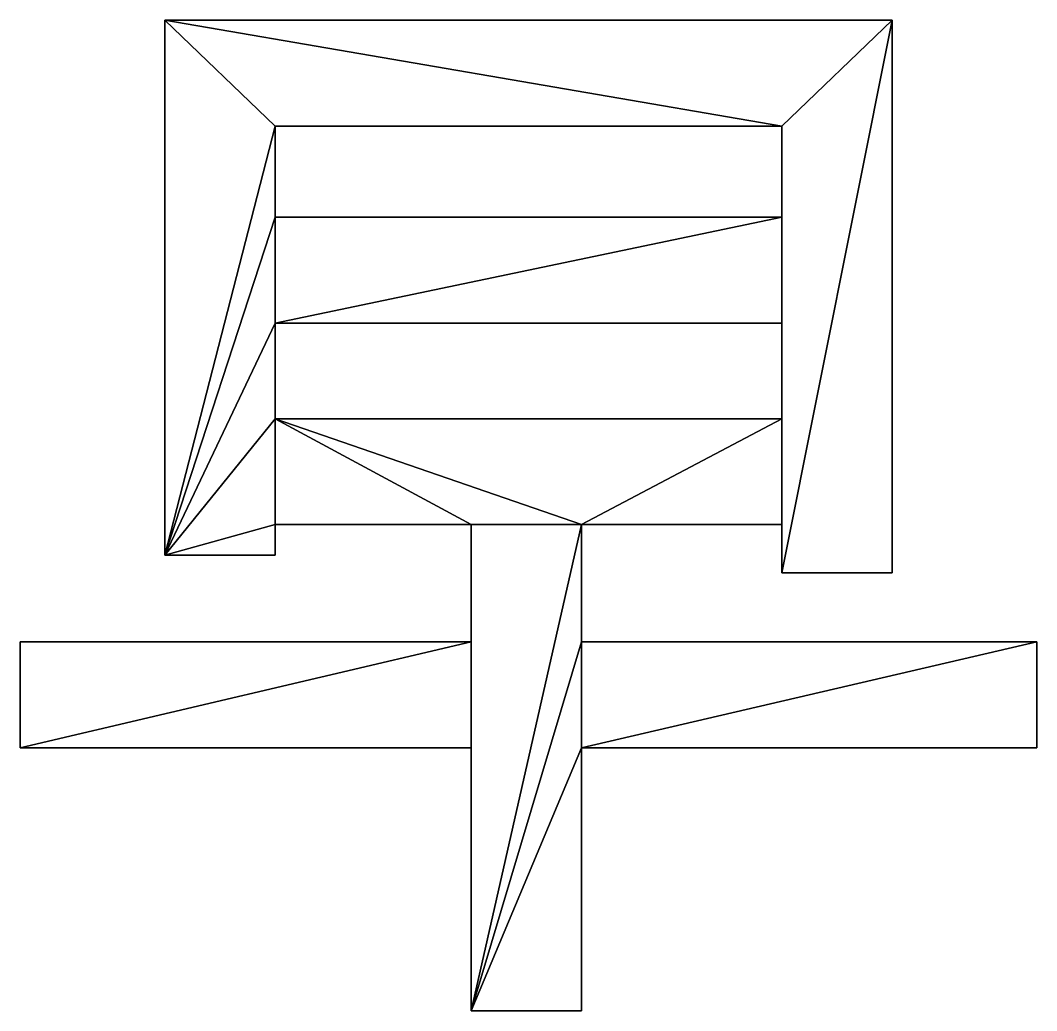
# Model space of a CAD drawing. Header units: metres. Extents: x -19.4 to 19.7, y -3.2 to 3.9.
# Drawn here: x 12.51 to 19.7, y -3.24 to 3.76 of the extents above; entities that cross this region are included whole.
import ezdxf

# ---------------------------------------------------------------- set-up
doc = ezdxf.new("R2010")
doc.units = ezdxf.units.M

msp = doc.modelspace()

# ---------------------------------------------------------------- linework, layer by layer
at = {"layer": 'layer1', "color": 1}
for points in [[(13.53076, 3.76466, -2.20154), (17.89635, 3.01545, -2.20154), (18.67732, 3.76466, -2.20154)], [(14.31174, 3.01545, -2.20154), (17.89635, 3.01545, -2.20154), (13.53076, 3.76466, -2.20154)], [(13.53076, -0.01879, -2.20154), (14.31174, 3.01545, -2.20154), (13.53076, 3.76466, -2.20154)], [(18.67732, 3.76466, 1.03332), (17.89635, 3.01545, 1.03332), (13.53076, 3.76466, 1.03332)], [(13.53076, 3.76466, 1.03332), (17.89635, 3.01545, 1.03332), (14.31174, 3.01545, 1.03332)], [(13.53076, 3.76466, 1.03332), (14.31174, 3.01545, 1.03332), (13.53076, -0.01879, 1.03332)], [(13.53076, 3.76466, 1.03332), (13.53076, -0.01879, 1.03332), (13.53076, -0.01879, -2.20154), (13.53076, 3.76466, -2.20154)], [(18.67732, 3.76466, 1.03332), (13.53076, 3.76466, 1.03332), (13.53076, 3.76466, -2.20154), (18.67732, 3.76466, -2.20154)], [(17.89635, 3.01545, -2.20154), (17.89635, -0.14264, -2.20154), (18.67732, 3.76466, -2.20154)], [(18.67732, -0.14264, -2.20154), (18.67732, 3.76466, -2.20154), (17.89635, -0.14264, -2.20154)], [(18.67732, 3.76466, 1.03332), (17.89635, -0.14264, 1.03332), (17.89635, 3.01545, 1.03332)], [(17.89635, -0.14264, 1.03332), (18.67732, 3.76466, 1.03332), (18.67732, -0.14264, 1.03332)], [(18.67732, -0.14264, 1.03332), (18.67732, 3.76466, 1.03332), (18.67732, 3.76466, -2.20154), (18.67732, -0.14264, -2.20154)], [(14.31174, 2.37139, -2.20154), (14.31174, 3.01545, -2.20154), (13.53076, -0.01879, -2.20154)], [(13.53076, -0.01879, 1.03332), (14.31174, 3.01545, 1.03332), (14.31174, 2.37139, 1.03332)], [(14.31174, 3.01545, 1.03332), (17.89635, 3.01545, 1.03332), (17.89635, 3.01545, -2.20154), (14.31174, 3.01545, -2.20154)], [(14.31174, 2.37139, 1.03332), (14.31174, 3.01545, 1.03332), (14.31174, 3.01545, -2.20154), (14.31174, 2.37139, -2.20154)], [(17.89635, 0.19793, -2.20154), (17.89635, -0.14264, -2.20154), (17.89635, 3.01545, -2.20154)], [(17.89635, 0.94714, -2.20154), (17.89635, 0.19793, -2.20154), (17.89635, 3.01545, -2.20154)], [(17.89635, 3.01545, -2.20154), (17.89635, 2.37139, -2.20154), (17.89635, 1.62218, -2.20154)], [(17.89635, 0.94714, -2.20154), (17.89635, 3.01545, -2.20154), (17.89635, 1.62218, -2.20154)], [(17.89635, 3.01545, 1.03332), (17.89635, -0.14264, 1.03332), (17.89635, 0.19793, 1.03332)], [(17.89635, 3.01545, 1.03332), (17.89635, 0.19793, 1.03332), (17.89635, 0.94714, 1.03332)], [(17.89635, 1.62218, 1.03332), (17.89635, 2.37139, 1.03332), (17.89635, 3.01545, 1.03332)], [(17.89635, 1.62218, 1.03332), (17.89635, 3.01545, 1.03332), (17.89635, 0.94714, 1.03332)], [(17.89635, 3.01545, 1.03332), (17.89635, 2.37139, 1.03332), (17.89635, 2.37139, -2.20154), (17.89635, 3.01545, -2.20154)], [(14.31174, 1.62218, -2.20154), (14.31174, 2.37139, -2.20154), (13.53076, -0.01879, -2.20154)], [(13.53076, -0.01879, 1.03332), (14.31174, 2.37139, 1.03332), (14.31174, 1.62218, 1.03332)], [(17.89635, 2.37139, -2.20154), (14.31174, 2.37139, -2.20154), (14.31174, 1.62218, -2.20154)], [(17.89635, 1.62218, -2.20154), (17.89635, 2.37139, -2.20154), (14.31174, 1.62218, -2.20154)], [(14.31174, 1.62218, 1.03332), (14.31174, 2.37139, 1.03332), (17.89635, 2.37139, 1.03332)], [(14.31174, 1.62218, 1.03332), (17.89635, 2.37139, 1.03332), (17.89635, 1.62218, 1.03332)], [(17.89635, 2.37139, 1.03332), (14.31174, 2.37139, 1.03332), (14.31174, 2.37139, -2.20154), (17.89635, 2.37139, -2.20154)], [(14.31174, 1.62218, -2.20154), (13.53076, -0.01879, -2.20154), (14.31174, 0.94714, -2.20154)], [(14.31174, 0.94714, 1.03332), (13.53076, -0.01879, 1.03332), (14.31174, 1.62218, 1.03332)], [(14.31174, 1.62218, 1.03332), (17.89635, 1.62218, 1.03332), (17.89635, 1.62218, -2.20154), (14.31174, 1.62218, -2.20154)], [(14.31174, 0.94714, 1.03332), (14.31174, 1.62218, 1.03332), (14.31174, 1.62218, -2.20154), (14.31174, 0.94714, -2.20154)], [(17.89635, 1.62218, 1.03332), (17.89635, 0.94714, 1.03332), (17.89635, 0.94714, -2.20154), (17.89635, 1.62218, -2.20154)], [(14.31174, 0.94714, -2.20154), (13.53076, -0.01879, -2.20154), (14.31174, 0.19793, -2.20154)], [(14.31174, 0.19793, 1.03332), (13.53076, -0.01879, 1.03332), (14.31174, 0.94714, 1.03332)], [(15.69807, 0.19793, -2.20154), (14.31174, 0.94714, -2.20154), (14.31174, 0.19793, -2.20154)], [(16.47905, 0.19793, -2.20154), (14.31174, 0.94714, -2.20154), (15.69807, 0.19793, -2.20154)], [(14.31174, 0.94714, -2.20154), (16.47905, 0.19793, -2.20154), (17.89635, 0.94714, -2.20154)], [(14.31174, 0.19793, 1.03332), (14.31174, 0.94714, 1.03332), (15.69807, 0.19793, 1.03332)], [(15.69807, 0.19793, 1.03332), (14.31174, 0.94714, 1.03332), (16.47905, 0.19793, 1.03332)], [(17.89635, 0.94714, 1.03332), (16.47905, 0.19793, 1.03332), (14.31174, 0.94714, 1.03332)], [(17.89635, 0.94714, 1.03332), (14.31174, 0.94714, 1.03332), (14.31174, 0.94714, -2.20154), (17.89635, 0.94714, -2.20154)], [(16.47905, 0.19793, -2.20154), (17.89635, 0.19793, -2.20154), (17.89635, 0.94714, -2.20154)], [(17.89635, 0.94714, 1.03332), (17.89635, 0.19793, 1.03332), (16.47905, 0.19793, 1.03332)], [(14.31174, 0.19793, -2.20154), (13.53076, -0.01879, -2.20154), (14.31174, -0.01879, -2.20154)], [(14.31174, -0.01879, 1.03332), (13.53076, -0.01879, 1.03332), (14.31174, 0.19793, 1.03332)], [(14.31174, 0.19793, 1.03332), (15.69807, 0.19793, 1.03332), (15.69807, 0.19793, -2.20154), (14.31174, 0.19793, -2.20154)], [(14.31174, -0.01879, 1.03332), (14.31174, 0.19793, 1.03332), (14.31174, 0.19793, -2.20154), (14.31174, -0.01879, -2.20154)], [(15.69807, -3.23999, -2.20154), (16.47905, 0.19793, -2.20154), (15.69807, 0.19793, -2.20154)], [(16.47905, -0.63191, -2.20154), (16.47905, 0.19793, -2.20154), (15.69807, -3.23999, -2.20154)], [(15.69807, 0.19793, -2.20154), (15.69807, -0.63191, -2.20154), (15.69807, -1.38111, -2.20154)], [(15.69807, -3.23999, -2.20154), (15.69807, 0.19793, -2.20154), (15.69807, -1.38111, -2.20154)], [(15.69807, 0.19793, 1.03332), (16.47905, 0.19793, 1.03332), (15.69807, -3.23999, 1.03332)], [(15.69807, -3.23999, 1.03332), (16.47905, 0.19793, 1.03332), (16.47905, -0.63191, 1.03332)], [(15.69807, -1.38111, 1.03332), (15.69807, -0.63191, 1.03332), (15.69807, 0.19793, 1.03332)], [(15.69807, -1.38111, 1.03332), (15.69807, 0.19793, 1.03332), (15.69807, -3.23999, 1.03332)], [(15.69807, 0.19793, 1.03332), (15.69807, -0.63191, 1.03332), (15.69807, -0.63191, -2.20154), (15.69807, 0.19793, -2.20154)], [(16.47905, 0.19793, 1.03332), (17.89635, 0.19793, 1.03332), (17.89635, 0.19793, -2.20154), (16.47905, 0.19793, -2.20154)], [(16.47905, -0.63191, 1.03332), (16.47905, 0.19793, 1.03332), (16.47905, 0.19793, -2.20154), (16.47905, -0.63191, -2.20154)], [(17.89635, 0.19793, 1.03332), (17.89635, -0.14264, 1.03332), (17.89635, -0.14264, -2.20154), (17.89635, 0.19793, -2.20154)], [(13.53076, -0.01879, 1.03332), (14.31174, -0.01879, 1.03332), (14.31174, -0.01879, -2.20154), (13.53076, -0.01879, -2.20154)], [(17.89635, -0.14264, 1.03332), (18.67732, -0.14264, 1.03332), (18.67732, -0.14264, -2.20154), (17.89635, -0.14264, -2.20154)], [(15.69807, -0.63191, -2.20154), (12.50901, -1.38111, -2.20154), (15.69807, -1.38111, -2.20154)], [(12.50901, -0.63191, -2.20154), (12.50901, -1.38111, -2.20154), (15.69807, -0.63191, -2.20154)], [(15.69807, -1.38111, 1.03332), (12.50901, -1.38111, 1.03332), (15.69807, -0.63191, 1.03332)], [(15.69807, -0.63191, 1.03332), (12.50901, -1.38111, 1.03332), (12.50901, -0.63191, 1.03332)], [(12.50901, -0.63191, 1.03332), (12.50901, -1.38111, 1.03332), (12.50901, -1.38111, -2.20154), (12.50901, -0.63191, -2.20154)], [(15.69807, -0.63191, 1.03332), (12.50901, -0.63191, 1.03332), (12.50901, -0.63191, -2.20154), (15.69807, -0.63191, -2.20154)], [(16.47905, -1.38111, -2.20154), (16.47905, -0.63191, -2.20154), (15.69807, -3.23999, -2.20154)], [(15.69807, -3.23999, 1.03332), (16.47905, -0.63191, 1.03332), (16.47905, -1.38111, 1.03332)], [(19.69906, -0.63191, -2.20154), (16.47905, -0.63191, -2.20154), (16.47905, -1.38111, -2.20154)], [(19.69906, -1.38111, -2.20154), (19.69906, -0.63191, -2.20154), (16.47905, -1.38111, -2.20154)], [(16.47905, -1.38111, 1.03332), (16.47905, -0.63191, 1.03332), (19.69906, -0.63191, 1.03332)], [(16.47905, -1.38111, 1.03332), (19.69906, -0.63191, 1.03332), (19.69906, -1.38111, 1.03332)], [(19.69906, -0.63191, 1.03332), (16.47905, -0.63191, 1.03332), (16.47905, -0.63191, -2.20154), (19.69906, -0.63191, -2.20154)], [(19.69906, -1.38111, 1.03332), (19.69906, -0.63191, 1.03332), (19.69906, -0.63191, -2.20154), (19.69906, -1.38111, -2.20154)], [(12.50901, -1.38111, 1.03332), (15.69807, -1.38111, 1.03332), (15.69807, -1.38111, -2.20154), (12.50901, -1.38111, -2.20154)], [(16.47905, -3.23999, -2.20154), (16.47905, -1.38111, -2.20154), (15.69807, -3.23999, -2.20154)], [(15.69807, -3.23999, 1.03332), (16.47905, -1.38111, 1.03332), (16.47905, -3.23999, 1.03332)], [(15.69807, -1.38111, 1.03332), (15.69807, -3.23999, 1.03332), (15.69807, -3.23999, -2.20154), (15.69807, -1.38111, -2.20154)], [(16.47905, -1.38111, 1.03332), (19.69906, -1.38111, 1.03332), (19.69906, -1.38111, -2.20154), (16.47905, -1.38111, -2.20154)], [(16.47905, -3.23999, 1.03332), (16.47905, -1.38111, 1.03332), (16.47905, -1.38111, -2.20154), (16.47905, -3.23999, -2.20154)], [(15.69807, -3.23999, 1.03332), (16.47905, -3.23999, 1.03332), (16.47905, -3.23999, -2.20154), (15.69807, -3.23999, -2.20154)]]:
    msp.add_3dface(points, dxfattribs=at)

doc.saveas('drawing.dxf')
